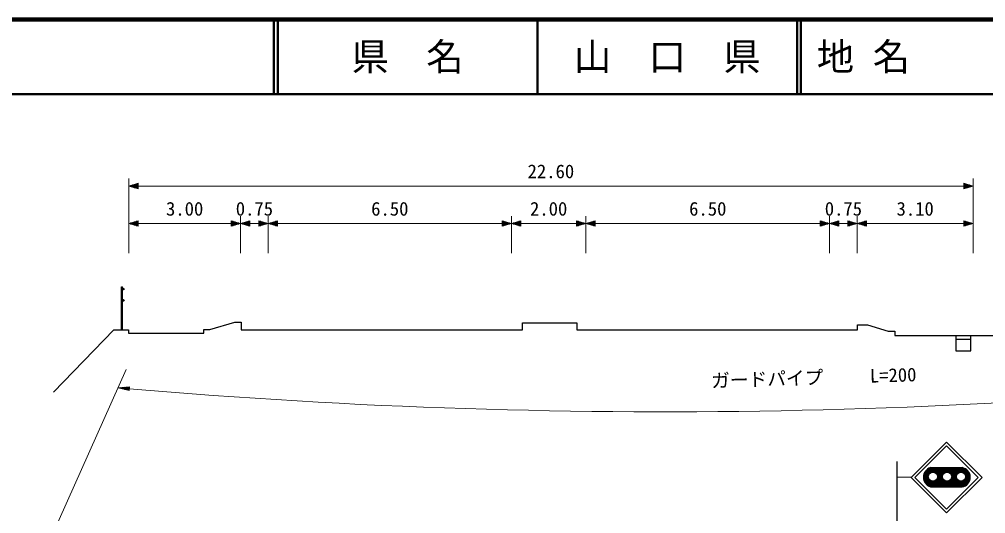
# Model space of a CAD drawing. Units: millimetres, scale not verified. Extents: x 40000 to 680000, y 20000 to 380000.
# Drawn here: x 263680 to 392983, y 313920 to 380000 of the extents above; entities that cross this region are included whole.
import ezdxf
from ezdxf.enums import TextEntityAlignment as Align

# ---------------------------------------------------------------- set-up
doc = ezdxf.new("R2010")
doc.units = ezdxf.units.MM
doc.header["$LTSCALE"] = 1000
for name, color, linetype, lineweight in [('M-BGD', 7, 'Continuous', 25), ('M-STR-HTXT', 7, 'Continuous', 13), ('M-STR-STRC', 7, 'Continuous', 25), ('M-TTL', 2, 'Continuous', 140), ('M-TTL-LINE', 7, 'Continuous', 50)]:
    doc.layers.add(name, color=color, linetype=linetype, lineweight=lineweight)
doc.layers.add('M-TTL-TXT', color=7, linetype='Continuous')
doc.styles.add('ＭＳ ゴシック', font='')
doc.styles.get('ＭＳ ゴシック').set_extended_font_data('MS Gothic')

msp = doc.modelspace()

# ---------------------------------------------------------------- hatches: boundary and pattern name
at = {"layer": 'M-STR-STRC'}
h = msp.add_hatch(dxfattribs=at)
h.set_pattern_fill('USER', color=256, style=0, pattern_type=2)
h.set_pattern_definition([(45, (387305, 317605), (-70.7107, 70.7107), []), (135, (387305, 317605), (-70.7107, -70.7107), [])])
h.paths.add_polyline_path([(389831, 317500, 0.8507), (389831, 320079), (385599, 320079, 0.73844), (385599, 317500)])
h.paths.add_polyline_path([(386533, 318865, 1), (385309, 318865, 0.41421), (385921, 318253, 0.41421)], flags=16)
h.paths.add_polyline_path([(388436, 318865, 0.41421), (387823, 319477, 0.41421), (387211, 318865, 1)], flags=16)
h.paths.add_polyline_path([(390286, 318865, 1), (389061, 318865, 1)], flags=16)

# ---------------------------------------------------------------- linework, layer by layer
at = {"layer": 'M-BGD'}
for p, q in [((277372, 338498), (277372, 344239)), ((277372, 344239), (277487, 344239)), ((277487, 338498), (277487, 344239)), ((289160, 338557), (292511, 339502)), ((292511, 339502), (293352, 339502)), ((293352, 339502), (293352, 338484)), ((331022, 338484), (331022, 339414)), ((331022, 339414), (338270, 339414)), ((338270, 339414), (338270, 338484)), ((375821, 338484), (375821, 339177)), ((375821, 339177), (377150, 339177)), ((377150, 339177), (379925, 338321)), ((268237, 330173), (276318, 338498)), ((276318, 338498), (278282, 338498)), ((278282, 338498), (278282, 338056)), ((278282, 338056), (288378, 338056)), ((288378, 338056), (288378, 338557)), ((288378, 338557), (289160, 338557)), ((293352, 338484), (331022, 338484)), ((338270, 338484), (375821, 338484)), ((379925, 338321), (380810, 338321)), ((380810, 338321), (380810, 337731)), ((380810, 337731), (394641, 337731)), ((389002, 337731), (389002, 335679)), ((390995, 335679), (390995, 337731)), ((390995, 337199), (389002, 337199)), ((389002, 335679), (390995, 335679))]:
    msp.add_line(p, q, dxfattribs=at)
for centre in [(277602, 343952), (277602, 342421)]:
    msp.add_circle(centre, 115, dxfattribs=at)
at = {"layer": 'M-STR-HTXT'}
for p, q in [((278314, 348739), (278314, 358711)), ((391301, 348739), (391301, 358711)), ((278314, 357711), (279564, 358086)), ((278314, 357711), (279564, 357336)), ((278314, 357711), (279564, 357711)), ((279564, 357786), (278564, 357786)), ((279564, 357636), (278564, 357636)), ((278814, 357861), (279564, 357861)), ((278814, 357561), (279564, 357561)), ((279564, 357936), (279064, 357936)), ((279564, 357486), (279064, 357486)), ((279314, 358011), (279564, 358011)), ((279314, 357411), (279564, 357411)), ((279564, 357336), (279564, 358086)), ((279564, 357711), (293293, 357711)), ((293293, 357711), (296979, 357711)), ((296979, 357711), (329527, 357711)), ((329527, 357711), (339491, 357711)), ((339491, 357711), (372105, 357711)), ((372105, 357711), (375791, 357711)), ((375791, 357711), (390051, 357711)), ((391301, 357711), (390051, 358086)), ((390051, 358086), (390051, 357336)), ((390301, 358011), (390051, 358011)), ((390051, 357936), (390551, 357936)), ((390801, 357861), (390051, 357861)), ((390051, 357786), (391051, 357786)), ((391301, 357711), (390051, 357336)), ((391301, 357711), (390051, 357711)), ((390051, 357636), (391051, 357636)), ((390801, 357561), (390051, 357561)), ((390051, 357486), (390551, 357486)), ((390301, 357411), (390051, 357411)), ((278314, 352711), (279564, 353086)), ((279314, 353011), (279564, 353011)), ((279564, 352336), (279564, 353086)), ((293293, 352711), (292043, 353086)), ((292043, 353086), (292043, 352336)), ((292293, 353011), (292043, 353011)), ((293293, 348739), (293293, 353711)), ((293293, 352711), (294543, 353086)), ((294293, 353011), (294543, 353011)), ((294543, 352336), (294543, 353086)), ((296979, 352711), (295729, 353086)), ((295729, 353086), (295729, 352336)), ((295979, 353011), (295729, 353011)), ((296979, 348739), (296979, 353711)), ((296979, 352711), (298229, 353086)), ((297979, 353011), (298229, 353011)), ((298229, 352336), (298229, 353086)), ((329527, 352711), (328277, 353086)), ((328277, 353086), (328277, 352336)), ((328527, 353011), (328277, 353011)), ((329527, 348739), (329527, 353711)), ((329527, 352711), (330777, 353086)), ((330527, 353011), (330777, 353011)), ((330777, 352336), (330777, 353086)), ((339491, 352711), (338241, 353086)), ((338241, 353086), (338241, 352336)), ((338491, 353011), (338241, 353011)), ((339491, 348739), (339491, 353711)), ((339491, 352711), (340741, 353086)), ((340491, 353011), (340741, 353011)), ((340741, 352336), (340741, 353086)), ((372105, 352711), (370855, 353086)), ((370855, 353086), (370855, 352336)), ((371105, 353011), (370855, 353011)), ((372105, 348739), (372105, 353711)), ((372105, 352711), (373355, 353086)), ((373105, 353011), (373355, 353011)), ((373355, 352336), (373355, 353086)), ((375791, 352711), (374541, 353086)), ((374541, 353086), (374541, 352336)), ((374791, 353011), (374541, 353011)), ((375791, 348739), (375791, 353711)), ((375791, 352711), (377041, 353086)), ((376791, 353011), (377041, 353011)), ((377041, 352336), (377041, 353086)), ((391301, 352711), (390051, 353086)), ((390051, 353086), (390051, 352336)), ((390301, 353011), (390051, 353011)), ((278314, 352711), (279564, 352336)), ((278314, 352711), (279564, 352711)), ((279564, 352786), (278564, 352786)), ((279564, 352636), (278564, 352636)), ((278814, 352861), (279564, 352861)), ((278814, 352561), (279564, 352561)), ((279564, 352936), (279064, 352936)), ((279564, 352486), (279064, 352486)), ((279314, 352411), (279564, 352411)), ((279564, 352711), (292043, 352711)), ((292043, 352936), (292543, 352936)), ((292793, 352861), (292043, 352861)), ((292043, 352786), (293043, 352786)), ((293293, 352711), (292043, 352336)), ((293293, 352711), (292043, 352711)), ((292043, 352636), (293043, 352636)), ((292793, 352561), (292043, 352561)), ((292043, 352486), (292543, 352486)), ((292293, 352411), (292043, 352411)), ((293293, 352711), (294543, 352336)), ((293293, 352711), (294543, 352711)), ((294543, 352786), (293543, 352786)), ((294543, 352636), (293543, 352636)), ((293793, 352861), (294543, 352861)), ((293793, 352561), (294543, 352561)), ((294543, 352936), (294043, 352936)), ((294543, 352486), (294043, 352486)), ((294293, 352411), (294543, 352411)), ((294543, 352711), (295729, 352711)), ((295729, 352936), (296229, 352936)), ((296479, 352861), (295729, 352861)), ((295729, 352786), (296729, 352786)), ((296979, 352711), (295729, 352336)), ((296979, 352711), (295729, 352711)), ((295729, 352636), (296729, 352636)), ((296479, 352561), (295729, 352561)), ((295729, 352486), (296229, 352486)), ((295979, 352411), (295729, 352411)), ((296979, 352711), (298229, 352336)), ((296979, 352711), (298229, 352711)), ((298229, 352786), (297229, 352786)), ((298229, 352636), (297229, 352636)), ((297479, 352861), (298229, 352861)), ((297479, 352561), (298229, 352561)), ((298229, 352936), (297729, 352936)), ((298229, 352486), (297729, 352486)), ((297979, 352411), (298229, 352411)), ((298229, 352711), (328277, 352711)), ((328277, 352936), (328777, 352936)), ((329027, 352861), (328277, 352861)), ((328277, 352786), (329277, 352786)), ((329527, 352711), (328277, 352336)), ((329527, 352711), (328277, 352711)), ((328277, 352636), (329277, 352636)), ((329027, 352561), (328277, 352561)), ((328277, 352486), (328777, 352486)), ((328527, 352411), (328277, 352411)), ((329527, 352711), (330777, 352336)), ((329527, 352711), (330777, 352711)), ((330777, 352786), (329777, 352786)), ((330777, 352636), (329777, 352636)), ((330027, 352861), (330777, 352861)), ((330027, 352561), (330777, 352561)), ((330777, 352936), (330277, 352936)), ((330777, 352486), (330277, 352486)), ((330527, 352411), (330777, 352411)), ((330777, 352711), (338241, 352711)), ((338241, 352936), (338741, 352936)), ((338991, 352861), (338241, 352861)), ((338241, 352786), (339241, 352786)), ((339491, 352711), (338241, 352336)), ((339491, 352711), (338241, 352711)), ((338241, 352636), (339241, 352636)), ((338991, 352561), (338241, 352561)), ((338241, 352486), (338741, 352486)), ((338491, 352411), (338241, 352411)), ((339491, 352711), (340741, 352336)), ((339491, 352711), (340741, 352711)), ((340741, 352786), (339741, 352786)), ((340741, 352636), (339741, 352636)), ((339991, 352861), (340741, 352861)), ((339991, 352561), (340741, 352561)), ((340741, 352936), (340241, 352936)), ((340741, 352486), (340241, 352486)), ((340491, 352411), (340741, 352411)), ((340741, 352711), (370855, 352711)), ((370855, 352936), (371355, 352936)), ((371605, 352861), (370855, 352861)), ((370855, 352786), (371855, 352786)), ((372105, 352711), (370855, 352336)), ((372105, 352711), (370855, 352711)), ((370855, 352636), (371855, 352636)), ((371605, 352561), (370855, 352561)), ((370855, 352486), (371355, 352486)), ((371105, 352411), (370855, 352411)), ((372105, 352711), (373355, 352336)), ((372105, 352711), (373355, 352711)), ((373355, 352786), (372355, 352786)), ((373355, 352636), (372355, 352636)), ((372605, 352861), (373355, 352861)), ((372605, 352561), (373355, 352561)), ((373355, 352936), (372855, 352936)), ((373355, 352486), (372855, 352486)), ((373105, 352411), (373355, 352411)), ((373355, 352711), (374541, 352711)), ((374541, 352936), (375041, 352936)), ((375291, 352861), (374541, 352861)), ((374541, 352786), (375541, 352786)), ((375791, 352711), (374541, 352336)), ((375791, 352711), (374541, 352711)), ((374541, 352636), (375541, 352636)), ((375291, 352561), (374541, 352561)), ((374541, 352486), (375041, 352486)), ((374791, 352411), (374541, 352411)), ((375791, 352711), (377041, 352336)), ((375791, 352711), (377041, 352711)), ((377041, 352786), (376041, 352786)), ((377041, 352636), (376041, 352636)), ((376291, 352861), (377041, 352861)), ((376291, 352561), (377041, 352561)), ((377041, 352936), (376541, 352936)), ((377041, 352486), (376541, 352486)), ((376791, 352411), (377041, 352411)), ((377041, 352711), (390051, 352711)), ((390051, 352936), (390551, 352936)), ((390801, 352861), (390051, 352861)), ((390051, 352786), (391051, 352786)), ((391301, 352711), (390051, 352336)), ((391301, 352711), (390051, 352711)), ((390051, 352636), (391051, 352636)), ((390801, 352561), (390051, 352561)), ((390051, 352486), (390551, 352486)), ((390301, 352411), (390051, 352411)), ((264988, 304181), (277991, 333212)), ((276892, 330757), (278408, 330874)), ((276892, 330757), (278364, 330376)), ((276892, 330757), (278386, 330625)), ((278381, 330576), (277186, 330681)), ((278390, 330675), (277195, 330781)), ((277480, 330605), (278377, 330526)), ((277498, 330804), (278394, 330725)), ((278372, 330476), (277775, 330529)), ((278399, 330775), (277801, 330828)), ((278069, 330453), (278368, 330426)), ((278104, 330851), (278403, 330825)), ((278364, 330376), (278408, 330874))]:
    msp.add_line(p, q, dxfattribs=at)
msp.add_arc((349928, 1157217), 829681, 265.05334, 277.49969, dxfattribs=at)
at = {"layer": 'M-STR-STRC'}
for p, q in [((383018, 318752), (387756, 323489)), ((387756, 323489), (392494, 318752)), ((383513, 318752), (387756, 322994)), ((387756, 322994), (391999, 318752)), ((381115, 320896), (381115, 306903)), ((385599, 320079), (389831, 320079)), ((383018, 318752), (381143, 318778)), ((383018, 318752), (387756, 314014)), ((383513, 318752), (387756, 314509)), ((387756, 314509), (391999, 318752)), ((387756, 314014), (392494, 318752)), ((385599, 317500), (389831, 317500))]:
    msp.add_line(p, q, dxfattribs=at)
for centre in [(385921, 318865), (387823, 318865), (389673, 318865)]:
    msp.add_circle(centre, 612, dxfattribs=at)
for centre, radius, start, end in [((385996, 318790), 1349, 107.11297, 252.88703), ((389621, 318790), 1306, 279.22415, 80.77585)]:
    msp.add_arc(centre, radius, start, end, dxfattribs=at)
at = {"layer": 'M-TTL'}
msp.add_line((680000, 380000), (40000, 380000), dxfattribs=at)
at = {"layer": 'M-TTL-LINE'}
for p, q in [((297750, 380000), (297750, 370000)), ((298250, 380000), (298250, 370000)), ((333000, 380000), (333000, 370000)), ((367750, 380000), (367750, 370000)), ((368250, 380000), (368250, 370000)), ((40000, 370000), (680000, 370000))]:
    msp.add_line(p, q, dxfattribs=at)

# ---------------------------------------------------------------- texts
at = {"layer": 'M-STR-HTXT', "style": 'ＭＳ ゴシック'}
for s, p in [('22.60', (334808, 358211)), ('3.00', (285804, 353211)), ('0.75', (295136, 353211)), ('6.50', (313253, 353211)), ('2.00', (334509, 353211)), ('6.50', (355798, 353211)), ('0.75', (373948, 353211)), ('3.10', (383546, 353211))]:
    msp.add_text(s, height=1833, dxfattribs=at).set_placement(p, align=Align.BOTTOM_CENTER)
msp.add_text('ガードパイプ     L=200', height=1833, rotation=1.755, dxfattribs=at).set_placement((370033, 330649), align=Align.BOTTOM_CENTER)
at = {"layer": 'M-TTL-TXT', "style": 'ＭＳ ゴシック'}
for s, p in [('県\u3000名', (315625, 375000)), ('山\u3000口\u3000県', (350375, 375000))]:
    msp.add_text(s, height=3666, dxfattribs=at).set_placement(p, align=Align.MIDDLE_CENTER)
msp.add_text('地 名', height=3666, dxfattribs=at).set_placement((370380, 375000), align=Align.MIDDLE_LEFT)

doc.saveas('drawing.dxf')
